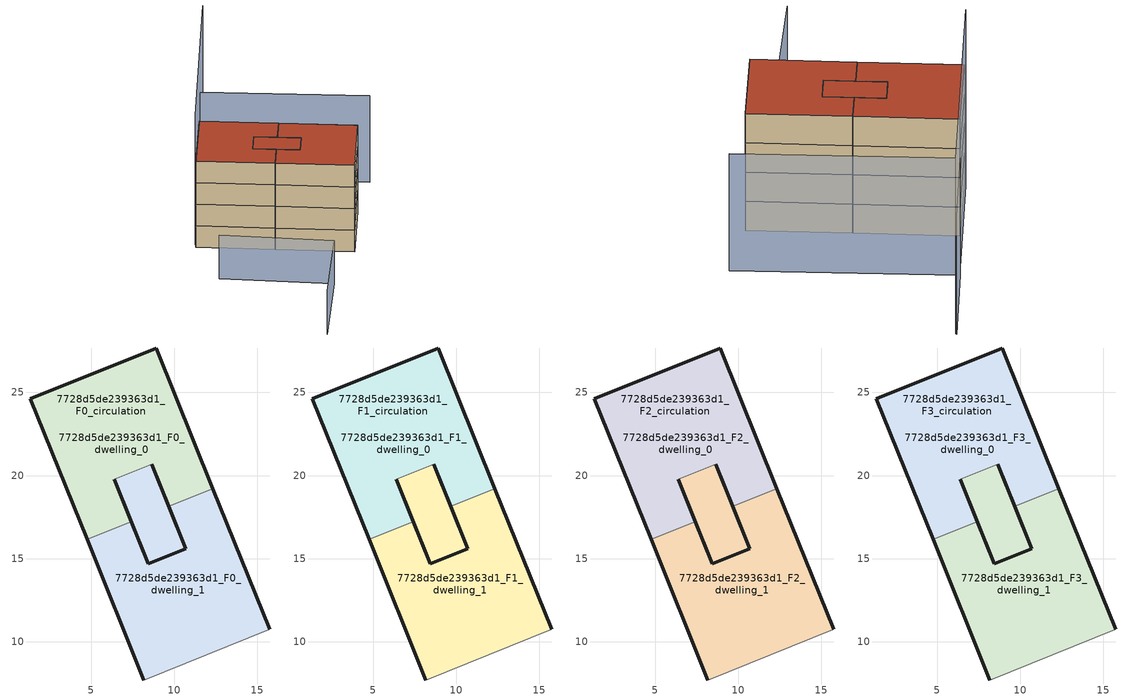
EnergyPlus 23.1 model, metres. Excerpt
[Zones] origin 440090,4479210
7728d5de239363d1_F0_dwelling_0
 floor ground (EU_floor_Construction): 8.91,27.67 12.33,19.23 9.68,18.15 8.65,20.69 6.38,19.77 7.41,17.23 4.76,16.16 1.34,24.61 z0; 8.65,20.69 10.7,15.62 8.43,14.7 7.41,17.23 6.38,19.77 z0
 wall outside (EU_wall_Construction): 7.41,17.23 6.38,19.77 / 8.65,20.69 9.68,18.15 / 12.33,19.23 8.91,27.67 1.34,24.61 4.76,16.16 z0:3
 wall to 7728d5de239363d1_F0_dwelling_1 (EU_wall_Construction): 4.76,16.16 7.41,17.23 / 9.68,18.15 12.33,19.23 z0:3
 wall to 7728d5de239363d1_F0_circulation (EU_wall_Construction): 6.38,19.77 8.65,20.69 z0:3
7728d5de239363d1_F0_dwelling_1
 floor ground (EU_floor_Construction): 12.33,19.23 15.75,10.78 8.17,7.72 4.76,16.16 7.41,17.23 8.43,14.7 10.7,15.62 9.68,18.15 z0; 8.65,20.69 10.7,15.62 8.43,14.7 7.41,17.23 6.38,19.77 z0
 wall outside (EU_wall_Construction): 15.75,10.78 12.33,19.23 / 9.68,18.15 10.7,15.62 8.43,14.7 7.41,17.23 / 4.76,16.16 8.17,7.72 z0:3
 wall adiabatic (EU_wall_Construction): 8.17,7.72 15.75,10.78 z0:3
7728d5de239363d1_F0_circulation
 floor ground (EU_floor_Construction): 8.65,20.69 9.68,18.15 10.7,15.62 8.43,14.7 7.41,17.23 6.38,19.77 z0; 8.91,27.67 12.33,19.23 9.68,18.15 8.65,20.69 6.38,19.77 7.41,17.23 4.76,16.16 1.34,24.61 z0; 12.33,19.23 15.75,10.78 8.17,7.72 4.76,16.16 7.41,17.23 8.43,14.7 10.7,15.62 9.68,18.15 z0
 wall outside (EU_wall_Construction): 6.38,19.77 8.43,14.7 10.7,15.62 8.65,20.69 z0:3
7728d5de239363d1_F1_dwelling_0
 floor outside (EU_floor_Construction): 8.91,27.67 12.33,19.23 9.68,18.15 8.65,20.69 6.38,19.77 7.41,17.23 4.76,16.16 1.34,24.61 z3; 8.65,20.69 9.68,18.15 10.7,15.62 8.43,14.7 7.41,17.23 6.38,19.77 z3
 wall outside (EU_wall_Construction): 7.41,17.23 6.38,19.77 / 8.65,20.69 9.68,18.15 / 12.33,19.23 8.91,27.67 1.34,24.61 4.76,16.16 z3:6
 wall to 7728d5de239363d1_F1_dwelling_1 (EU_wall_Construction): 4.76,16.16 7.41,17.23 / 9.68,18.15 12.33,19.23 z3:6
 wall to 7728d5de239363d1_F1_circulation (EU_wall_Construction): 6.38,19.77 8.65,20.69 z3:6
7728d5de239363d1_F1_dwelling_1
 floor to 7728d5de239363d1_F0_dwelling_1 (EU_floor_Construction): 12.33,19.23 15.75,10.78 8.17,7.72 4.76,16.16 7.41,17.23 8.43,14.7 10.7,15.62 9.68,18.15 z3; 8.65,20.69 10.7,15.62 8.43,14.7 7.41,17.23 6.38,19.77 z3
 wall outside (EU_wall_Construction): 15.75,10.78 12.33,19.23 / 9.68,18.15 10.7,15.62 8.43,14.7 7.41,17.23 / 4.76,16.16 8.17,7.72 z3:6
 wall adiabatic (EU_wall_Construction): 8.17,7.72 15.75,10.78 z3:6
7728d5de239363d1_F1_circulation
 floor outside (EU_floor_Construction): 12.33,19.23 15.75,10.78 8.17,7.72 4.76,16.16 7.41,17.23 8.43,14.7 10.7,15.62 9.68,18.15 z3
 floor to 7728d5de239363d1_F0_circulation (EU_floor_Construction): 8.65,20.69 9.68,18.15 10.7,15.62 8.43,14.7 7.41,17.23 6.38,19.77 z3; 8.91,27.67 12.33,19.23 9.68,18.15 8.65,20.69 6.38,19.77 7.41,17.23 4.76,16.16 1.34,24.61 z3
 wall outside (EU_wall_Construction): 6.38,19.77 8.43,14.7 10.7,15.62 8.65,20.69 z3:6
7728d5de239363d1_F2_dwelling_0
 floor outside (EU_floor_Construction): 8.91,27.67 12.33,19.23 9.68,18.15 8.65,20.69 6.38,19.77 7.41,17.23 4.76,16.16 1.34,24.61 z6; 8.65,20.69 9.68,18.15 10.7,15.62 8.43,14.7 7.41,17.23 6.38,19.77 z6
 wall outside (EU_wall_Construction): 7.41,17.23 6.38,19.77 / 8.65,20.69 9.68,18.15 / 12.33,19.23 8.91,27.67 1.34,24.61 4.76,16.16 z6:9
 wall to 7728d5de239363d1_F2_dwelling_1 (EU_wall_Construction): 4.76,16.16 7.41,17.23 / 9.68,18.15 12.33,19.23 z6:9
 wall to 7728d5de239363d1_F2_circulation (EU_wall_Construction): 6.38,19.77 8.65,20.69 z6:9
7728d5de239363d1_F2_dwelling_1
 floor to 7728d5de239363d1_F1_dwelling_1 (EU_floor_Construction): 12.33,19.23 15.75,10.78 8.17,7.72 4.76,16.16 7.41,17.23 8.43,14.7 10.7,15.62 9.68,18.15 z6; 8.65,20.69 10.7,15.62 8.43,14.7 7.41,17.23 6.38,19.77 z6
 wall outside (EU_wall_Construction): 15.75,10.78 12.33,19.23 / 9.68,18.15 10.7,15.62 8.43,14.7 7.41,17.23 / 4.76,16.16 8.17,7.72 z6:9
 wall adiabatic (EU_wall_Construction): 8.17,7.72 15.75,10.78 z6:9
7728d5de239363d1_F2_circulation
 floor outside (EU_floor_Construction): 12.33,19.23 15.75,10.78 8.17,7.72 4.76,16.16 7.41,17.23 8.43,14.7 10.7,15.62 9.68,18.15 z6
 floor to 7728d5de239363d1_F1_circulation (EU_floor_Construction): 8.65,20.69 9.68,18.15 10.7,15.62 8.43,14.7 7.41,17.23 6.38,19.77 z6; 8.91,27.67 12.33,19.23 9.68,18.15 8.65,20.69 6.38,19.77 7.41,17.23 4.76,16.16 1.34,24.61 z6
 wall outside (EU_wall_Construction): 6.38,19.77 8.43,14.7 10.7,15.62 8.65,20.69 z6:9
7728d5de239363d1_F3_dwelling_0
 floor outside (EU_floor_Construction): 8.91,27.67 12.33,19.23 9.68,18.15 8.65,20.69 6.38,19.77 7.41,17.23 4.76,16.16 1.34,24.61 z9; 8.65,20.69 9.68,18.15 10.7,15.62 8.43,14.7 7.41,17.23 6.38,19.77 z9
 wall outside (EU_wall_Construction): 7.41,17.23 6.38,19.77 / 8.65,20.69 9.68,18.15 / 12.33,19.23 8.91,27.67 1.34,24.61 4.76,16.16 z9:12
 wall to 7728d5de239363d1_F3_dwelling_1 (EU_wall_Construction): 4.76,16.16 7.41,17.23 / 9.68,18.15 12.33,19.23 z9:12
 wall to 7728d5de239363d1_F3_circulation (EU_wall_Construction): 6.38,19.77 8.65,20.69 z9:12
 roof outside (EU_roof_Construction): 10.7,15.62 8.65,20.69 6.38,19.77 7.41,17.23 8.43,14.7 z12; 12.33,19.23 8.91,27.67 1.34,24.61 4.76,16.16 7.41,17.23 6.38,19.77 8.65,20.69 9.68,18.15 z12
7728d5de239363d1_F3_dwelling_1
 floor to 7728d5de239363d1_F2_dwelling_1 (EU_floor_Construction): 12.33,19.23 15.75,10.78 8.17,7.72 4.76,16.16 7.41,17.23 8.43,14.7 10.7,15.62 9.68,18.15 z9; 8.65,20.69 10.7,15.62 8.43,14.7 7.41,17.23 6.38,19.77 z9
 wall outside (EU_wall_Construction): 15.75,10.78 12.33,19.23 / 9.68,18.15 10.7,15.62 8.43,14.7 7.41,17.23 / 4.76,16.16 8.17,7.72 z9:12
 wall adiabatic (EU_wall_Construction): 8.17,7.72 15.75,10.78 z9:12
 roof outside (EU_roof_Construction): 10.7,15.62 8.65,20.69 6.38,19.77 7.41,17.23 8.43,14.7 z12; 15.75,10.78 12.33,19.23 9.68,18.15 10.7,15.62 8.43,14.7 7.41,17.23 4.76,16.16 8.17,7.72 z12
7728d5de239363d1_F3_circulation
 floor outside (EU_floor_Construction): 12.33,19.23 15.75,10.78 8.17,7.72 4.76,16.16 7.41,17.23 8.43,14.7 10.7,15.62 9.68,18.15 z9
 floor to 7728d5de239363d1_F2_circulation (EU_floor_Construction): 8.65,20.69 9.68,18.15 10.7,15.62 8.43,14.7 7.41,17.23 6.38,19.77 z9; 8.91,27.67 12.33,19.23 9.68,18.15 8.65,20.69 6.38,19.77 7.41,17.23 4.76,16.16 1.34,24.61 z9
 wall outside (EU_wall_Construction): 6.38,19.77 8.43,14.7 10.7,15.62 8.65,20.69 z9:12
 roof outside (EU_roof_Construction): 10.7,15.62 9.68,18.15 8.65,20.69 6.38,19.77 7.41,17.23 8.43,14.7 z12; 12.33,19.23 8.91,27.67 1.34,24.61 4.76,16.16 7.41,17.23 6.38,19.77 8.65,20.69 9.68,18.15 z12; 15.75,10.78 12.33,19.23 9.68,18.15 10.7,15.62 8.43,14.7 7.41,17.23 4.76,16.16 8.17,7.72 z12
shading: -3.31,19.54 1.29,7.12 / 1.29,7.12 -8.33,3.56 z0:6; 21.77,12.08 14.2,30.12 / 14.2,30.12 22.32,33.53 z0:12; 22.34,33.48 1.79,24.89 z0:18
[Building]
EU S2 Campaign: North Axis=0; Terrain=City; Solar Distribution=FullExterior
[Site:Location]
Madrid: Latitude=40.5; Longitude=-3.5; Time Zone=1; Elevation=609
[SizingPeriod:WeatherFileDays]
AnnualSizingPeriod: Begin Month=1; Begin Day of Month=1; End Month=12; End Day of Month=31; Day of Week for Start Day=Monday; Use Weather File Daylight Saving Period=No; Use Weather File Rain and Snow Indicators=No
[MATERIAL]
EU_InternalMass_Material: Roughness=MediumRough; Thickness=0.1; Conductivity=1; Density=1800; Specific Heat=900; Thermal Absorptance=0.9; Solar Absorptance=0.7; Visible Absorptance=0.7
[MATERIAL:NOMASS] Roughness=MediumRough; Thermal Absorptance=0.9; Solar Absorptance=0.7; Visible Absorptance=0.7
Name | Thermal Resistance
EU_wall_NoMass | 1.60022
EU_roof_NoMass | 1.57597
EU_floor_NoMass | 0.470652
[CONSTRUCTION]
EU_wall_Construction: EU_wall_NoMass
EU_roof_Construction: EU_roof_NoMass
EU_floor_Construction: EU_floor_NoMass
EU_InternalMass_Construction: EU_InternalMass_Material
[ZONE] Type=1; Multiplier=1; Ceiling Height=autocalculate; Floor Area=autocalculate; Part of Total Floor Area=Yes
Name | Volume
7728d5de239363d1_F0_dwelling_0 | 243.38
7728d5de239363d1_F1_dwelling_0; 7728d5de239363d1_F2_dwelling_0; 7728d5de239363d1_F3_dwelling_0; 7728d5de239363d1_F0_dwelling_1; 7728d5de239363d1_F1_dwelling_1; 7728d5de239363d1_F2_dwelling_1; 7728d5de239363d1_F3_dwelling_1 | 243.379
7728d5de239363d1_F0_circulation; 7728d5de239363d1_F1_circulation; 7728d5de239363d1_F2_circulation; 7728d5de239363d1_F3_circulation | 446.567
[INTERNALMASS] Construction=EU_InternalMass_Construction; Surface Area=67.7293
Name | Zone or ZoneList
7728d5de239363d1_F0_dwelling_0_EU_InternalMass | 7728d5de239363d1_F0_dwelling_0
7728d5de239363d1_F0_dwelling_1_EU_InternalMass | 7728d5de239363d1_F0_dwelling_1
7728d5de239363d1_F1_dwelling_0_EU_InternalMass | 7728d5de239363d1_F1_dwelling_0
7728d5de239363d1_F1_dwelling_1_EU_InternalMass | 7728d5de239363d1_F1_dwelling_1
7728d5de239363d1_F2_dwelling_0_EU_InternalMass | 7728d5de239363d1_F2_dwelling_0
7728d5de239363d1_F2_dwelling_1_EU_InternalMass | 7728d5de239363d1_F2_dwelling_1
7728d5de239363d1_F3_dwelling_0_EU_InternalMass | 7728d5de239363d1_F3_dwelling_0
7728d5de239363d1_F3_dwelling_1_EU_InternalMass | 7728d5de239363d1_F3_dwelling_1
[OTHEREQUIPMENT] Fuel Type=Electricity; Design Level Calculation Method=Watts/Area; Power per Zone Floor Area=1; Fraction Latent=0; Fraction Radiant=0; Fraction Lost=0; Carbon Dioxide Generation Rate=0; EndUse Subcategory=EU_Step8_InternalGains
Name | Zone or ZoneList or Space or SpaceList | Schedule
EU_Step8_InternalGain_7728d5de239363d1_F0_dwelling_0_f000 | 7728d5de239363d1_F0_dwelling_0 | EU_Step8_GainSchedule_7728d5de239363d1_F0_dwelling_0_f000
EU_Step8_InternalGain_7728d5de239363d1_F0_dwelling_1_f000 | 7728d5de239363d1_F0_dwelling_1 | EU_Step8_GainSchedule_7728d5de239363d1_F0_dwelling_1_f000
EU_Step8_InternalGain_7728d5de239363d1_F1_dwelling_0_f000 | 7728d5de239363d1_F1_dwelling_0 | EU_Step8_GainSchedule_7728d5de239363d1_F1_dwelling_0_f000
EU_Step8_InternalGain_7728d5de239363d1_F1_dwelling_1_f000 | 7728d5de239363d1_F1_dwelling_1 | EU_Step8_GainSchedule_7728d5de239363d1_F1_dwelling_1_f000
EU_Step8_InternalGain_7728d5de239363d1_F2_dwelling_0_f000 | 7728d5de239363d1_F2_dwelling_0 | EU_Step8_GainSchedule_7728d5de239363d1_F2_dwelling_0_f000
EU_Step8_InternalGain_7728d5de239363d1_F2_dwelling_1_f000 | 7728d5de239363d1_F2_dwelling_1 | EU_Step8_GainSchedule_7728d5de239363d1_F2_dwelling_1_f000
EU_Step8_InternalGain_7728d5de239363d1_F3_dwelling_0_f000 | 7728d5de239363d1_F3_dwelling_0 | EU_Step8_GainSchedule_7728d5de239363d1_F3_dwelling_0_f000
EU_Step8_InternalGain_7728d5de239363d1_F3_dwelling_1_f000 | 7728d5de239363d1_F3_dwelling_1 | EU_Step8_GainSchedule_7728d5de239363d1_F3_dwelling_1_f000
[ZONEINFILTRATION:DESIGNFLOWRATE] Schedule=EU_AlwaysOn; Design Flow Rate Calculation Method=Flow/Area; Flow Rate per Floor Area=0.0005; Constant Term Coefficient=1; Temperature Term Coefficient=0; Velocity Term Coefficient=0; Velocity Squared Term Coefficient=0
Name | Zone or ZoneList or Space or SpaceList
EU_Circulation_Infiltration_7728d5de239363d1_F0_circulation | 7728d5de239363d1_F0_circulation
EU_Circulation_Infiltration_7728d5de239363d1_F1_circulation | 7728d5de239363d1_F1_circulation
EU_Circulation_Infiltration_7728d5de239363d1_F2_circulation | 7728d5de239363d1_F2_circulation
EU_Circulation_Infiltration_7728d5de239363d1_F3_circulation | 7728d5de239363d1_F3_circulation
[ZONEVENTILATION:DESIGNFLOWRATE] Schedule=EU_AlwaysOn; Design Flow Rate Calculation Method=AirChanges/Hour; Air Changes per Hour=0.480704; Ventilation Type=Natural; Fan Pressure Rise=0; Fan Total Efficiency=1; Constant Term Coefficient=1; Temperature Term Coefficient=0; Velocity Term Coefficient=0; Velocity Squared Term Coefficient=0; Minimum Indoor Temperature=-100; Maximum Indoor Temperature=100; Delta Temperature=-100; Minimum Outdoor Temperature=-100; Maximum Outdoor Temperature=100; Maximum Wind Speed=40
Name | Zone or ZoneList or Space or SpaceList
EU_ConstantAir_7728d5de239363d1_F0_dwelling_0 | 7728d5de239363d1_F0_dwelling_0
EU_ConstantAir_7728d5de239363d1_F0_dwelling_1 | 7728d5de239363d1_F0_dwelling_1
EU_ConstantAir_7728d5de239363d1_F1_dwelling_0 | 7728d5de239363d1_F1_dwelling_0
EU_ConstantAir_7728d5de239363d1_F1_dwelling_1 | 7728d5de239363d1_F1_dwelling_1
EU_ConstantAir_7728d5de239363d1_F2_dwelling_0 | 7728d5de239363d1_F2_dwelling_0
EU_ConstantAir_7728d5de239363d1_F2_dwelling_1 | 7728d5de239363d1_F2_dwelling_1
EU_ConstantAir_7728d5de239363d1_F3_dwelling_0 | 7728d5de239363d1_F3_dwelling_0
EU_ConstantAir_7728d5de239363d1_F3_dwelling_1 | 7728d5de239363d1_F3_dwelling_1
[HVACTEMPLATE:THERMOSTAT] Constant Heating Setpoint=20; Constant Cooling Setpoint=50
EU_HeatOnly_7728d5de239363d1_F0_dwelling_0; EU_HeatOnly_7728d5de239363d1_F0_dwelling_1; EU_HeatOnly_7728d5de239363d1_F1_dwelling_0; EU_HeatOnly_7728d5de239363d1_F1_dwelling_1; EU_HeatOnly_7728d5de239363d1_F2_dwelling_0; EU_HeatOnly_7728d5de239363d1_F2_dwelling_1; EU_HeatOnly_7728d5de239363d1_F3_dwelling_0; EU_HeatOnly_7728d5de239363d1_F3_dwelling_1
[HVACTEMPLATE:ZONE:IDEALLOADSAIRSYSTEM] System Availability Schedule=EU_AlwaysOn; Maximum Heating Supply Air Temperature=50; Minimum Cooling Supply Air Temperature=13; Maximum Heating Supply Air Humidity Ratio=0.0156; Minimum Cooling Supply Air Humidity Ratio=0.0077; Heating Limit=NoLimit; Cooling Limit=NoLimit; Heating Availability Schedule=EU_AlwaysOn; Cooling Availability Schedule=EU_CoolingOff; Dehumidification Control Type=ConstantSensibleHeatRatio; Cooling Sensible Heat Ratio=0.7; Dehumidification Setpoint=60; Humidification Control Type=None; Humidification Setpoint=30; Outdoor Air Method=None; Outdoor Air Flow Rate per Person=0.00944; Outdoor Air Flow Rate per Zone Floor Area=0; Outdoor Air Flow Rate per Zone=0; Demand Controlled Ventilation Type=None; Outdoor Air Economizer Type=NoEconomizer; Heat Recovery Type=None; Sensible Heat Recovery Effectiveness=0.7; Latent Heat Recovery Effectiveness=0.65
Name | Template Thermostat
7728d5de239363d1_F0_dwelling_0 | EU_HeatOnly_7728d5de239363d1_F0_dwelling_0
7728d5de239363d1_F0_dwelling_1 | EU_HeatOnly_7728d5de239363d1_F0_dwelling_1
7728d5de239363d1_F1_dwelling_0 | EU_HeatOnly_7728d5de239363d1_F1_dwelling_0
7728d5de239363d1_F1_dwelling_1 | EU_HeatOnly_7728d5de239363d1_F1_dwelling_1
7728d5de239363d1_F2_dwelling_0 | EU_HeatOnly_7728d5de239363d1_F2_dwelling_0
7728d5de239363d1_F2_dwelling_1 | EU_HeatOnly_7728d5de239363d1_F2_dwelling_1
7728d5de239363d1_F3_dwelling_0 | EU_HeatOnly_7728d5de239363d1_F3_dwelling_0
7728d5de239363d1_F3_dwelling_1 | EU_HeatOnly_7728d5de239363d1_F3_dwelling_1
[SIZING:ZONE] Zone Cooling Design Supply Air Temperature Input Method=SupplyAirTemperature; Zone Cooling Design Supply Air Temperature=13; Zone Heating Design Supply Air Temperature Input Method=SupplyAirTemperature; Zone Heating Design Supply Air Temperature=50; Zone Cooling Design Supply Air Humidity Ratio=0.008; Zone Heating Design Supply Air Humidity Ratio=0.008; Cooling Design Air Flow Method=DesignDay; Cooling Design Air Flow Rate=0; Cooling Minimum Air Flow per Zone Floor Area=0.000762; Cooling Minimum Air Flow=0; Cooling Minimum Air Flow Fraction=0.2; Heating Design Air Flow Method=DesignDay; Heating Design Air Flow Rate=0; Heating Maximum Air Flow per Zone Floor Area=0.002032; Heating Maximum Air Flow=0.141576; Heating Maximum Air Flow Fraction=0.3; Account for Dedicated Outdoor Air System=No; Dedicated Outdoor Air System Control Strategy=NeutralSupplyAir; Dedicated Outdoor Air Low Setpoint Temperature for Design=autosize; Dedicated Outdoor Air High Setpoint Temperature for Design=autosize; Zone Load Sizing Method=Sensible Load Only No Latent Load; Zone Latent Cooling Design Supply Air Humidity Ratio Input Method=HumidityRatioDifference; Zone Cooling Design Supply Air Humidity Ratio Difference=0.005; Zone Latent Heating Design Supply Air Humidity Ratio Input Method=HumidityRatioDifference; Zone Humidification Design Supply Air Humidity Ratio Difference=0.005
7728d5de239363d1_F0_dwelling_0; 7728d5de239363d1_F0_dwelling_1; 7728d5de239363d1_F1_dwelling_0; 7728d5de239363d1_F1_dwelling_1; 7728d5de239363d1_F2_dwelling_0; 7728d5de239363d1_F2_dwelling_1; 7728d5de239363d1_F3_dwelling_0; 7728d5de239363d1_F3_dwelling_1
[SCHEDULE:CONSTANT]
Name | Hourly Value
EU_AlwaysOn | 1
EU_CoolingOff | 0
[SCHEDULE:FILE] Column Number=1; Rows to Skip at Top=0; Number of Hours of Data=8760; Column Separator=Comma; Interpolate to Timestep=No; Minutes per Item=60; Adjust Schedule for Daylight Savings=Yes
Name | File
EU_Step8_GainSchedule_7728d5de239363d1_F0_dwelling_0_f000 | ../../schedules/7728d5de239363d1/7728d5de239363d1_F0_dwelling_0_f000_gain.csv
EU_Step8_GainSchedule_7728d5de239363d1_F0_dwelling_1_f000 | ../../schedules/7728d5de239363d1/7728d5de239363d1_F0_dwelling_1_f000_gain.csv
EU_Step8_GainSchedule_7728d5de239363d1_F1_dwelling_0_f000 | ../../schedules/7728d5de239363d1/7728d5de239363d1_F1_dwelling_0_f000_gain.csv
EU_Step8_GainSchedule_7728d5de239363d1_F1_dwelling_1_f000 | ../../schedules/7728d5de239363d1/7728d5de239363d1_F1_dwelling_1_f000_gain.csv
EU_Step8_GainSchedule_7728d5de239363d1_F2_dwelling_0_f000 | ../../schedules/7728d5de239363d1/7728d5de239363d1_F2_dwelling_0_f000_gain.csv
EU_Step8_GainSchedule_7728d5de239363d1_F2_dwelling_1_f000 | ../../schedules/7728d5de239363d1/7728d5de239363d1_F2_dwelling_1_f000_gain.csv
EU_Step8_GainSchedule_7728d5de239363d1_F3_dwelling_0_f000 | ../../schedules/7728d5de239363d1/7728d5de239363d1_F3_dwelling_0_f000_gain.csv
EU_Step8_GainSchedule_7728d5de239363d1_F3_dwelling_1_f000 | ../../schedules/7728d5de239363d1/7728d5de239363d1_F3_dwelling_1_f000_gain.csv
